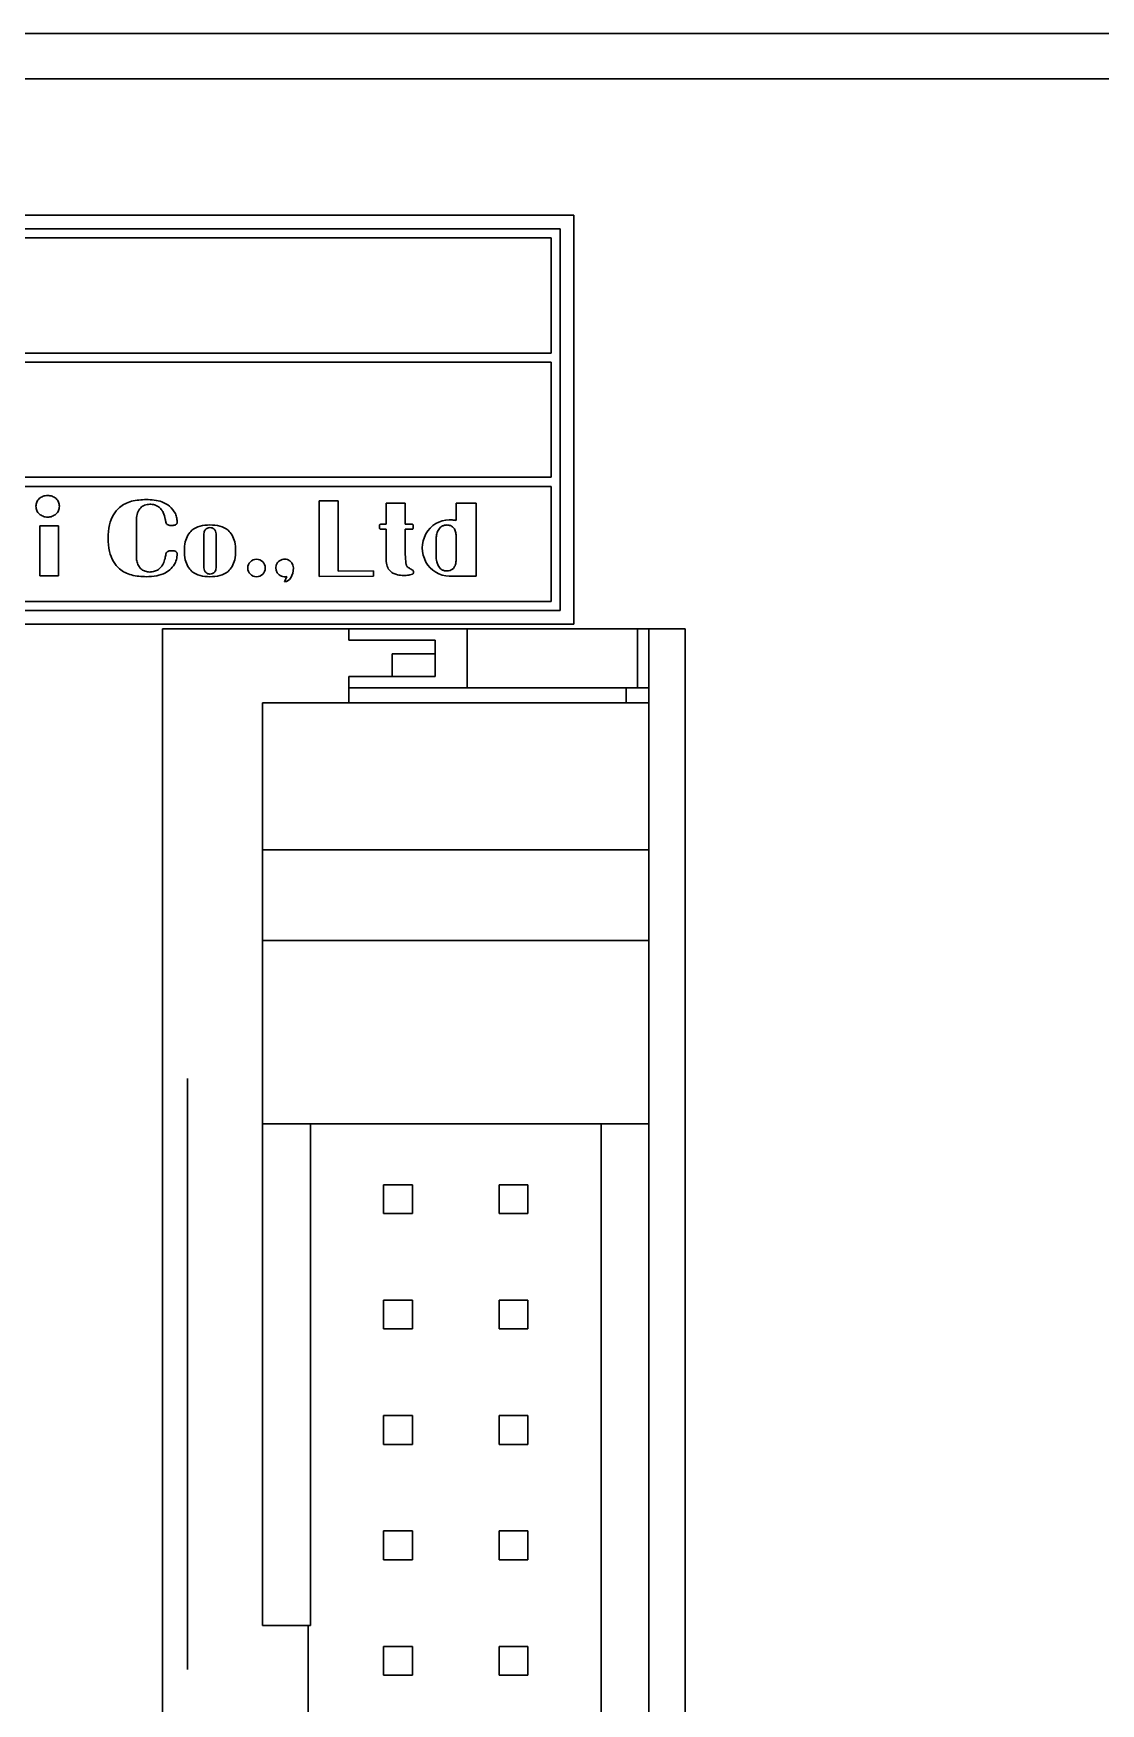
# Model space of a CAD drawing. Header units: millimetres. Extents: x 8 to 774, y 1 to 562.
# Drawn here: x 626.27 to 649.76, y 314.29 to 351.05 of the extents above; entities that cross this region are included whole.
import ezdxf

# ---------------------------------------------------------------- set-up
doc = ezdxf.new("R2010")
doc.units = ezdxf.units.MM
doc.layers.get('0').update_dxf_attribs({"lineweight": 9})

# ---------------------------------------------------------------- blocks, each defined once
blk = doc.blocks.new('A$C47D40263')
at = {"color": 7, "linetype": 'Continuous', "lineweight": 30}
for p, q in [((96, 0), (0, 0)), ((96, -1), (0, -1)), ((33, -4), (3, -4)), ((33, -13), (33, -4)), ((32.7, -4.3), (3.3, -4.3)), ((32.7, -12.7), (32.7, -4.3)), ((32.5, -4.5), (3.5, -4.5)), ((32.5, -7.033), (32.5, -4.5)), ((3.5, -7.033), (32.5, -7.033)), ((32.5, -7.233), (3.5, -7.233)), ((32.5, -9.767), (32.5, -7.233)), ((3.5, -9.767), (32.5, -9.767)), ((32.5, -9.967), (3.5, -9.967)), ((27.814, -10.283), (27.391, -10.283)), ((27.391, -10.283), (27.391, -11.949)), ((27.814, -11.831), (27.814, -10.283)), ((32.5, -12.5), (32.5, -9.967)), ((29.287, -10.335), (28.866, -10.335)), ((28.866, -10.335), (28.866, -10.8)), ((29.287, -10.8), (29.287, -10.335)), ((30.406, -10.335), (30.406, -10.717)), ((30.852, -10.335), (30.406, -10.335)), ((30.852, -11.941), (30.852, -10.335)), ((21.656, -10.838), (21.245, -10.838)), ((21.245, -10.838), (21.245, -11.935)), ((21.656, -11.935), (21.656, -10.838)), ((23.372, -11.524), (23.372, -10.689)), ((24.857, -11.009), (24.857, -11.763)), ((25.126, -11.763), (25.126, -11.009)), ((28.722, -10.826), (28.722, -10.885)), ((28.866, -10.8), (28.747, -10.8)), ((28.747, -10.911), (28.866, -10.911)), ((28.866, -10.911), (28.866, -11.541)), ((29.437, -10.8), (29.287, -10.8)), ((29.287, -10.911), (29.437, -10.911)), ((29.287, -11.421), (29.287, -10.911)), ((29.463, -10.885), (29.463, -10.826)), ((29.97, -11.084), (29.97, -11.562)), ((30.406, -11.609), (30.406, -11.037)), ((21.245, -11.935), (21.656, -11.935)), ((26.682, -11.949), (26.633, -12.066)), ((27.391, -11.949), (28.59, -11.941)), ((28.59, -11.827), (27.814, -11.831)), ((28.59, -11.941), (28.59, -11.827)), ((30.258, -11.941), (30.852, -11.941)), ((3.3, -12.7), (32.7, -12.7)), ((3.5, -12.5), (32.5, -12.5)), ((3, -13), (33, -13)), ((23.95, -13.1), (23.95, -61.9)), ((23.95, -13.1), (35.45, -13.1)), ((28.05, -13.35), (28.05, -13.1)), ((30.65, -13.1), (30.65, -14.4)), ((34.4, -13.1), (34.4, -14.4)), ((34.65, -14.733), (34.65, -13.1)), ((35.45, -13.1), (35.45, -61.9)), ((28.05, -13.35), (29.95, -13.35)), ((29.95, -13.35), (29.95, -14.15)), ((29, -14.15), (29, -13.65)), ((29, -13.65), (29.95, -13.65)), ((29.95, -14.15), (28.05, -14.15)), ((28.05, -14.4), (28.05, -14.15)), ((28.05, -14.4), (28.05, -14.733)), ((28.05, -14.4), (34.15, -14.4)), ((34.15, -14.4), (34.15, -14.733)), ((34.4, -14.4), (34.15, -14.4)), ((34.4, -14.4), (34.65, -14.4)), ((26.15, -14.733), (34.65, -14.733)), ((26.15, -14.733), (26.15, -17.963)), ((34.65, -14.733), (34.65, -17.963)), ((26.15, -17.963), (26.15, -19.963)), ((26.15, -17.963), (34.65, -17.963)), ((34.65, -17.963), (34.65, -19.963)), ((26.15, -19.963), (34.65, -19.963)), ((26.15, -19.963), (26.15, -23.993)), ((34.65, -19.963), (34.65, -23.993)), ((24.5, -36), (24.5, -23)), ((26.15, -23.993), (34.65, -23.993)), ((26.15, -23.993), (26.15, -35.033)), ((27.2, -35.033), (27.2, -23.993)), ((33.6, -23.993), (33.6, -50.173)), ((34.65, -23.993), (34.65, -50.173)), ((28.812, -25.335), (28.812, -25.97)), ((29.447, -25.335), (28.812, -25.335)), ((29.447, -25.97), (29.447, -25.335)), ((31.352, -25.97), (31.352, -25.335)), ((31.352, -25.335), (31.988, -25.335)), ((31.988, -25.335), (31.988, -25.97)), ((28.812, -25.97), (29.447, -25.97)), ((31.988, -25.97), (31.352, -25.97)), ((28.812, -28.51), (28.812, -27.875)), ((28.812, -27.875), (29.447, -27.875)), ((29.447, -27.875), (29.447, -28.51)), ((31.352, -28.51), (31.352, -27.875)), ((31.352, -27.875), (31.988, -27.875)), ((31.988, -27.875), (31.988, -28.51)), ((29.447, -28.51), (28.812, -28.51)), ((31.988, -28.51), (31.352, -28.51)), ((28.812, -31.05), (28.812, -30.415)), ((28.812, -30.415), (29.447, -30.415)), ((29.447, -30.415), (29.447, -31.05)), ((31.352, -31.05), (31.352, -30.415)), ((31.352, -30.415), (31.988, -30.415)), ((31.988, -30.415), (31.988, -31.05)), ((29.447, -31.05), (28.812, -31.05)), ((31.988, -31.05), (31.352, -31.05)), ((28.812, -33.59), (28.812, -32.955)), ((28.812, -32.955), (29.447, -32.955)), ((29.447, -32.955), (29.447, -33.59)), ((31.352, -32.955), (31.988, -32.955)), ((31.352, -33.59), (31.352, -32.955)), ((31.988, -32.955), (31.988, -33.59)), ((29.447, -33.59), (28.812, -33.59)), ((31.988, -33.59), (31.352, -33.59)), ((27.2, -35.033), (26.15, -35.033)), ((27.15, -35.033), (27.15, -39.133)), ((28.812, -36.13), (28.812, -35.495)), ((28.812, -35.495), (29.447, -35.495)), ((29.447, -35.495), (29.447, -36.13)), ((31.352, -36.13), (31.352, -35.495)), ((31.352, -35.495), (31.988, -35.495)), ((31.988, -35.495), (31.988, -36.13)), ((29.447, -36.13), (28.812, -36.13)), ((31.988, -36.13), (31.352, -36.13))]:
    blk.add_line(p, q, dxfattribs=at)
blk.add_circle((26.016, -11.763), 0.193, dxfattribs=at)
blk.add_arc((26.633, -11.763), 0.193, 0, 284.9305, dxfattribs=at)
for centre, major_axis, ratio, end_param in [((30.258, -11.323), (0, 0.618), 0.961456, 3.141593), ((26.633, -11.763), (0, -0.303), 0.636786, 1.570796)]:
    blk.add_ellipse(centre, major_axis=major_axis, ratio=ratio, start_param=0, end_param=end_param, dxfattribs=at)
for points, knots in [([(21.679, -10.406), (21.675, -10.374), (21.667, -10.311), (21.606, -10.233), (21.521, -10.18), (21.419, -10.162), (21.318, -10.18), (21.233, -10.233), (21.172, -10.311), (21.164, -10.374), (21.16, -10.406)], [0, 0, 0, 0, 0.122088, 0.243036, 0.367966, 0.500194, 0.632335, 0.757098, 0.877931, 1, 1, 1, 1]), ([(23.591, -10.257), (23.481, -10.262), (23.27, -10.273), (23.01, -10.399), (22.85, -10.594), (22.766, -10.83), (22.744, -11.106), (22.766, -11.383), (22.85, -11.619), (23.01, -11.814), (23.27, -11.94), (23.481, -11.951), (23.591, -11.956)], [0, 0, 0, 0, 0.120338, 0.229961, 0.305232, 0.392106, 0.499999, 0.607894, 0.694766, 0.770039, 0.879662, 1, 1, 1, 1]), ([(24.23, -10.568), (24.192, -10.51), (24.117, -10.397), (23.89, -10.274), (23.707, -10.263), (23.591, -10.257)], [0, 0, 0, 0, 0.274583, 0.537539, 1, 1, 1, 1]), ([(21.16, -10.406), (21.164, -10.438), (21.172, -10.502), (21.233, -10.58), (21.318, -10.633), (21.419, -10.651), (21.521, -10.633), (21.606, -10.58), (21.667, -10.502), (21.675, -10.438), (21.679, -10.406)], [0, 0, 0, 0, 0.122224, 0.243058, 0.367744, 0.499806, 0.631955, 0.756809, 0.877757, 1, 1, 1, 1]), ([(23.372, -10.689), (23.376, -10.641), (23.384, -10.55), (23.454, -10.439), (23.554, -10.372), (23.627, -10.365), (23.665, -10.361)], [0, 0, 0, 0, 0.288352, 0.557001, 0.767673, 1, 1, 1, 1]), ([(23.665, -10.361), (23.702, -10.363), (23.769, -10.368), (23.856, -10.411), (23.919, -10.47), (23.975, -10.561), (24.004, -10.661), (24.016, -10.735), (24.02, -10.758)], [0, 0, 0, 0, 0.184674, 0.340029, 0.481526, 0.61629, 0.879778, 1, 1, 1, 1]), ([(24.267, -10.764), (24.267, -10.733), (24.266, -10.665), (24.243, -10.602), (24.23, -10.568)], [0, 0, 0, 0, 0.464737, 1, 1, 1, 1]), ([(24.02, -10.758), (24.025, -10.771), (24.034, -10.796), (24.068, -10.819), (24.11, -10.827), (24.14, -10.828), (24.157, -10.828)], [0, 0, 0, 0, 0.237601, 0.468039, 0.69775, 1, 1, 1, 1]), ([(24.157, -10.828), (24.171, -10.828), (24.196, -10.827), (24.228, -10.818), (24.249, -10.805), (24.261, -10.791), (24.266, -10.778), (24.267, -10.769), (24.267, -10.764)], [0, 0, 0, 0, 0.301588, 0.526667, 0.69718, 0.807574, 0.906781, 1, 1, 1, 1]), ([(24.991, -10.816), (24.917, -10.819), (24.776, -10.826), (24.601, -10.911), (24.494, -11.042), (24.438, -11.2), (24.423, -11.386), (24.438, -11.571), (24.494, -11.73), (24.601, -11.861), (24.776, -11.945), (24.917, -11.952), (24.991, -11.956)], [0, 0, 0, 0, 0.120337, 0.229961, 0.305233, 0.392107, 0.5, 0.607893, 0.694767, 0.770039, 0.879663, 1, 1, 1, 1]), ([(24.991, -10.874), (24.971, -10.877), (24.932, -10.882), (24.888, -10.918), (24.862, -10.962), (24.859, -10.993), (24.857, -11.009)], [0, 0, 0, 0, 0.283074, 0.557895, 0.775382, 1, 1, 1, 1]), ([(24.991, -11.956), (25.065, -11.952), (25.206, -11.945), (25.381, -11.861), (25.489, -11.73), (25.545, -11.571), (25.56, -11.386), (25.545, -11.2), (25.489, -11.042), (25.381, -10.911), (25.206, -10.826), (25.065, -10.819), (24.991, -10.816)], [0, 0, 0, 0, 0.120423, 0.230062, 0.305315, 0.392154, 0.5, 0.607846, 0.694685, 0.769938, 0.879577, 1, 1, 1, 1]), ([(25.126, -11.009), (25.123, -10.989), (25.118, -10.949), (25.082, -10.906), (25.038, -10.879), (25.007, -10.876), (24.991, -10.874)], [0, 0, 0, 0, 0.282876, 0.557452, 0.774981, 1, 1, 1, 1]), ([(28.747, -10.8), (28.744, -10.801), (28.736, -10.802), (28.728, -10.809), (28.723, -10.817), (28.722, -10.823), (28.722, -10.826)], [0, 0, 0, 0, 0.283582, 0.557938, 0.775092, 1, 1, 1, 1]), ([(28.722, -10.885), (28.722, -10.889), (28.723, -10.897), (28.73, -10.905), (28.738, -10.91), (28.744, -10.911), (28.747, -10.911)], [0, 0, 0, 0, 0.283729, 0.558377, 0.775496, 1, 1, 1, 1]), ([(29.463, -10.826), (29.462, -10.822), (29.461, -10.815), (29.454, -10.806), (29.446, -10.801), (29.44, -10.801), (29.437, -10.8)], [0, 0, 0, 0, 0.283521, 0.557946, 0.775096, 1, 1, 1, 1]), ([(29.437, -10.911), (29.441, -10.911), (29.448, -10.91), (29.457, -10.903), (29.462, -10.894), (29.462, -10.888), (29.463, -10.885)], [0, 0, 0, 0, 0.283223, 0.557757, 0.775152, 1, 1, 1, 1]), ([(30.208, -10.817), (30.184, -10.819), (30.139, -10.822), (30.08, -10.851), (30.038, -10.891), (30, -10.952), (29.981, -11.018), (29.973, -11.068), (29.97, -11.084)], [0, 0, 0, 0, 0.184671, 0.340025, 0.481528, 0.616298, 0.879771, 1, 1, 1, 1]), ([(30.406, -11.037), (30.403, -11.006), (30.397, -10.944), (30.35, -10.87), (30.283, -10.825), (30.234, -10.82), (30.208, -10.817)], [0, 0, 0, 0, 0.288349, 0.557013, 0.767671, 1, 1, 1, 1]), ([(30.406, -10.717), (30.378, -10.713), (30.329, -10.706), (30.28, -10.706), (30.258, -10.705)], [0, 0, 0, 0, 0.556874, 1, 1, 1, 1]), ([(24.157, -11.385), (24.142, -11.385), (24.116, -11.385), (24.081, -11.391), (24.052, -11.403), (24.03, -11.425), (24.024, -11.444), (24.02, -11.455)], [0, 0, 0, 0, 0.26113, 0.467837, 0.634819, 0.809735, 1, 1, 1, 1]), ([(24.267, -11.449), (24.267, -11.445), (24.266, -11.436), (24.261, -11.423), (24.252, -11.411), (24.234, -11.397), (24.201, -11.386), (24.173, -11.385), (24.157, -11.385)], [0, 0, 0, 0, 0.088891, 0.183141, 0.286972, 0.40773, 0.653354, 1, 1, 1, 1]), ([(23.665, -11.852), (23.632, -11.849), (23.57, -11.844), (23.487, -11.799), (23.423, -11.729), (23.38, -11.635), (23.374, -11.562), (23.372, -11.524)], [0, 0, 0, 0, 0.199037, 0.379752, 0.556518, 0.771607, 1, 1, 1, 1]), ([(23.591, -11.956), (23.667, -11.953), (23.812, -11.948), (24, -11.885), (24.144, -11.782), (24.201, -11.691), (24.23, -11.645)], [0, 0, 0, 0, 0.304434, 0.576351, 0.781849, 1, 1, 1, 1]), ([(24.02, -11.455), (24.015, -11.487), (24.002, -11.562), (23.97, -11.66), (23.919, -11.743), (23.856, -11.802), (23.769, -11.845), (23.702, -11.849), (23.665, -11.852)], [0, 0, 0, 0, 0.169541, 0.38388, 0.518606, 0.66007, 0.815381, 1, 1, 1, 1]), ([(24.23, -11.645), (24.245, -11.602), (24.267, -11.538), (24.267, -11.471), (24.267, -11.449)], [0, 0, 0, 0, 0.669299, 1, 1, 1, 1]), ([(28.866, -11.541), (28.868, -11.593), (28.872, -11.685), (28.919, -11.799), (28.994, -11.869), (29.051, -11.891), (29.08, -11.903)], [0, 0, 0, 0, 0.34095, 0.602984, 0.792579, 1, 1, 1, 1]), ([(29.326, -11.732), (29.323, -11.726), (29.315, -11.712), (29.307, -11.673), (29.293, -11.575), (29.289, -11.487), (29.287, -11.421)], [0, 0, 0, 0, 0.061412, 0.156574, 0.378516, 1, 1, 1, 1]), ([(29.456, -11.812), (29.43, -11.799), (29.385, -11.776), (29.344, -11.745), (29.326, -11.732)], [0, 0, 0, 0, 0.563721, 1, 1, 1, 1]), ([(29.97, -11.562), (29.974, -11.584), (29.982, -11.634), (30.004, -11.7), (30.038, -11.756), (30.08, -11.796), (30.139, -11.824), (30.184, -11.827), (30.208, -11.829)], [0, 0, 0, 0, 0.169544, 0.383899, 0.518614, 0.660075, 0.815384, 1, 1, 1, 1]), ([(30.208, -11.829), (30.23, -11.827), (30.272, -11.824), (30.328, -11.794), (30.371, -11.747), (30.4, -11.683), (30.404, -11.634), (30.406, -11.609)], [0, 0, 0, 0, 0.199033, 0.379743, 0.55651, 0.771593, 1, 1, 1, 1]), ([(24.857, -11.763), (24.86, -11.783), (24.865, -11.822), (24.901, -11.866), (24.944, -11.893), (24.975, -11.896), (24.991, -11.897)], [0, 0, 0, 0, 0.283783, 0.558631, 0.775863, 1, 1, 1, 1]), ([(24.991, -11.897), (25.011, -11.895), (25.05, -11.89), (25.094, -11.854), (25.121, -11.81), (25.124, -11.779), (25.126, -11.763)], [0, 0, 0, 0, 0.283579, 0.558201, 0.775442, 1, 1, 1, 1]), ([(29.08, -11.903), (29.126, -11.914), (29.211, -11.934), (29.336, -11.927), (29.41, -11.908), (29.446, -11.899)], [0, 0, 0, 0, 0.378531, 0.703648, 1, 1, 1, 1]), ([(29.446, -11.899), (29.449, -11.897), (29.456, -11.894), (29.465, -11.879), (29.47, -11.857), (29.468, -11.834), (29.462, -11.819), (29.458, -11.814), (29.456, -11.812)], [0, 0, 0, 0, 0.113234, 0.233063, 0.501534, 0.805134, 0.9092, 1, 1, 1, 1])]:
    blk.add_open_spline(points, degree=3, knots=knots, dxfattribs=at)

msp = doc.modelspace()

# ---------------------------------------------------------------- block references
msp.add_blockref('A$C47D40263', (605.166, 351.045))

doc.saveas('drawing.dxf')
